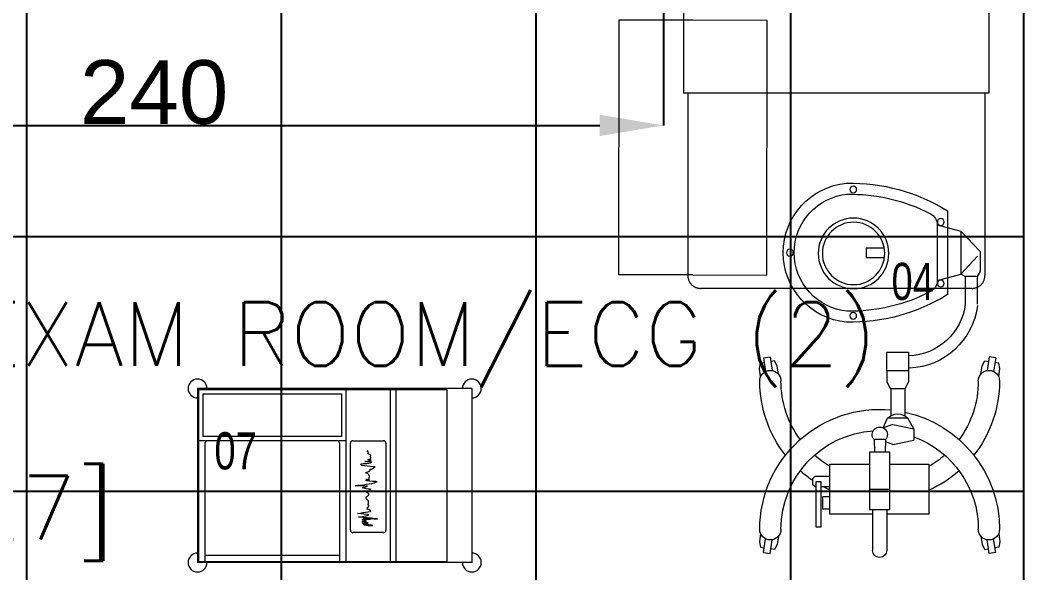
# Model space of a CAD drawing. Header units: inches. Extents: x -12418 to 57169, y -29325 to 19878.
# Drawn here: x 33584 to 35950, y -5593 to -4290 of the extents above; entities that cross this region are included whole.
import ezdxf

# ---------------------------------------------------------------- set-up
doc = ezdxf.new("R2010")
doc.units = ezdxf.units.IN
doc.header["$LTSCALE"] = 25
doc.header["$MEASUREMENT"] = 0
doc.header["$PDMODE"] = 3
doc.linetypes.add('00-Ground Floor$0$HIDDEN', pattern=[9.525, 6.35, -3.175])
doc.layers.get('0').update_dxf_attribs({"color": 8})
doc.layers.get('Defpoints').update_dxf_attribs({"color": 8})
for name, color, linetype, lineweight in [('00-Ground Floor$0$72_EGR_BASE_TEXT', 252, 'Continuous', 5), ('00-Ground Floor$0$72_EGR_EQP_TAG', 142, 'Continuous', 5), ('00-Ground Floor$0$LOADING', 253, 'Continuous', 5), ('00-Ground Floor$0$Walls', 251, 'Continuous', 5), ('E-DIM', 6, 'Continuous', 18)]:
    doc.layers.add(name, color=color, linetype=linetype, lineweight=lineweight)
doc.layers.add('00-Ground Floor$0$False Ceiling', color=251, linetype='Continuous')
doc.styles.add('00-Ground Floor$0$SIMPLEX', font='SIMPLEX.shx', dxfattribs={"height": 150})
doc.styles.add('00-Ground Floor$0$X3G_ENTITY_257CFD', font='swisscl.ttf', dxfattribs={"height": 200})
doc.styles.get("Standard").update_dxf_attribs({"font": 'arial.ttf'})
doc.dimstyles.get("Standard").update_dxf_attribs({"dimtxt": 150, "dimasz": 150, "dimexe": 0.18, "dimexo": 0.0625, "dimgap": 1, "dimtad": 1, "dimdec": 0, "dimlfac": 0.1, "dimzin": 0, "dimdsep": 46, "dimtxsty": 'Standard', "dimcen": 0.09, "dimclrd": 256, "dimclrt": 7, "dimadec": 0, "dimazin": 0, "dimtfac": 1, "dimtdec": 0, "dimtofl": 0, "dimtmove": 0, "dimatfit": 3, "dimfxl": 1, "dimtolj": 1, "dimtzin": 0, "dimarcsym": 0})

# ---------------------------------------------------------------- blocks, each defined once
blk = doc.blocks.new('00-Ground Floor$0$HF13902-P')
at = {"color": 8, "linetype": '00-Ground Floor$0$HIDDEN'}
for p, q in [((-0.35, -0.6824), (-0.35, -1.1124)), ((0.35, -0.6824), (0.35, -1.1124)), ((0.32, -1.1424), (-0.32, -1.1424))]:
    blk.add_line(p, q, dxfattribs=at)
at = {"linetype": 'Continuous'}
for points in [[(0.36, -0.5224), (0.36, -0.5224), (0.36, -0.5224), (0.36, -0.5224), (0.36, -0.5224), (0.36, -0.5224), (0.36, -0.5224), (0.36, -0.5224), (0.36, -0.5224), (0.36, -0.5224), (0.36, -0.5224), (0.36, -0.5224), (0.36, -0.5224), (0.36, -0.5224), (0.36, -0.5224), (0.36, -0.5224), (0.36, -0.5224), (0.36, -0.5224), (0.36, -0.5224), (0.36, -0.5224), (0.36, -0.5224), (0.36, -0.5224), (0.36, -0.5224), (0.36, -0.5224), (0.36, -0.5224), (0.36, -0.5224), (0.36, -0.5224), (0.36, -0.5224), (0.36, -0.5224), (0.36, -0.5224), (0.36, -0.5224), (0.36, -0.5224), (0.36, -0.5224), (0.36, -0.5224), (0.36, -0.5224), (0.36, -0.5224), (0.36, -0.5224), (0.36, -0.5224), (0.36, -0.5224), (0.36, -0.5224), (0.36, -0.5224), (0.36, -0.5224), (0.36, -0.5224), (0.36, -0.5224), (0.36, -0.5224), (0.36, -0.5224), (0.36, -0.5224), (0.36, -0.5224), (0.36, -0.5224), (0.36, -0.5224), (0.36, -0.5224), (0.36, -0.5224), (0.36, -0.5224), (0.36, -0.5224), (0.36, -0.5224), (0.36, -0.5224), (0.36, -0.5224), (0.36, -0.5224), (0.36, -0.5224), (0.36, -0.5224), (0.36, -0.5224), (0.36, -0.5224), (0.36, -0.5224), (0.36, -0.5224), (0.36, -0.5224), (0.36, -0.5224), (0.36, -0.5224), (0.36, -0.5224), (0.36, -0.5224), (0.36, -0.5224), (0.36, -0.5224), (0.36, -0.5224), (0.36, -0.5224), (0.36, -0.5224), (0.36, -0.5224), (0.36, -0.5224), (0.36, -0.5224), (0.36, -0.5224), (0.36, -0.5224), (0.36, -0.5224), (0.36, -0.5224), (0.36, -0.5224), (0.36, -0.5224), (0.36, -0.5224), (0.36, -0.5224), (0.36, -0.5224), (0.36, -0.5224), (0.36, -0.5224), (0.36, -0.5224), (0.36, -0.5224), (0.36, -0.5224), (0.36, -0.5224), (0.36, -0.5224), (0.36, -0.5224), (0.36, -0.5224), (0.36, -0.5224), (0.36, -0.5224), (0.36, -0.5224), (0.36, -0.5224), (0.36, -0.5224), (0.36, -0.5224), (0.36, -0.5224), (0.36, -0.5224), (0.36, -0.5224), (0.36, -0.5224), (0.36, -0.5224), (0.36, -0.5224), (0.36, -0.5224), (0.36, -0.5224), (0.36, -0.5224), (0.36, -0.5224), (0.36, -0.5224), (0.36, -0.5224), (0.36, -0.5224), (0.36, -0.5224), (0.36, -0.5224), (0.36, -0.5224), (0.36, -0.5224), (0.36, -0.5224), (0.36, -0.5224), (0.36, -0.5224), (0.36, -0.5224), (0.36, -0.5224), (0.36, -0.5224), (0.36, -0.5224), (0.36, -0.5224), (0.36, -0.5224), (0.36, -0.5224), (0.36, -0.5224), (0.36, -0.5224), (0.36, -0.5224), (0.36, -0.5224), (0.36, -0.5224), (0.36, -0.5224), (0.36, -0.5224), (0.36, -0.5224), (0.36, -0.5224), (0.36, -0.5224), (0.36, -0.5224), (0.36, -0.5224), (0.36, -0.5224), (0.36, -0.5224), (0.36, -0.5224), (0.36, -0.5224), (0.36, -0.5224), (0.36, -0.5224), (0.36, -0.5224), (0.36, -0.5224), (0.36, -0.5224), (0.36, -0.5224), (0.36, -0.5224), (0.36, -0.5224), (0.36, -0.5224), (0.36, -0.5224), (0.36, -0.5224), (0.36, -0.5224), (0.36, -0.5224), (0.36, -0.5224), (0.36, -0.5224), (0.36, -0.5224), (0.36, -0.5224), (0.36, -0.5224), (0.36, -0.5224), (0.36, -0.5224), (0.36, -0.5224), (0.36, -0.5224), (0.36, -0.5224), (0.36, -0.5224), (0.36, -0.5224), (0.36, -0.5224), (0.36, -0.5224), (0.36, -0.5224), (0.36, -0.5224), (0.36, -0.5224), (0.36, -0.5224), (0.36, -0.5224), (0.36, -0.5224), (0.36, -0.5224), (0.36, -0.5224), (0.36, -0.5224), (0.36, -0.5224), (0.36, -0.5224), (0.36, -0.5224), (0.36, -0.5224), (0.36, -0.5224), (0.36, -0.5224), (0.36, -0.5224), (0.36, -0.5224), (0.36, -0.5224), (0.36, -0.5224), (0.36, -0.5224), (0.36, -0.5224), (0.36, -0.5224), (0.36, -0.5224), (0.36, -0.5224), (0.36, -0.5224), (0.36, -0.5224), (0.36, -0.5224), (0.36, -0.5224), (0.36, -0.5224), (0.36, -0.5224), (0.36, -0.5224), (0.36, -0.5224), (0.36, -0.5224), (0.36, -0.5224), (0.36, -0.5224), (0.36, -0.5224), (0.36, -0.5224), (0.36, -0.5224), (0.36, -0.5224), (0.36, -0.5224), (0.36, -0.5224), (0.36, -0.5224), (0.36, -0.5224), (0.36, -0.5224), (0.36, -0.5224), (0.36, -0.5224), (0.36, -0.5224), (0.36, -0.5224)], [(0.36, -0.5224), (0.36, -0.5224), (0.36, -0.5224), (0.36, -0.5224), (0.36, -0.5224), (0.36, -0.5224), (0.36, -0.5224), (0.36, -0.5224), (0.36, -0.5224), (0.36, -0.5224), (0.36, -0.5224), (0.36, -0.5224), (0.36, -0.5224), (0.36, -0.5224), (0.36, -0.5224), (0.36, -0.5224), (0.36, -0.5224), (0.36, -0.5224), (0.36, -0.5224), (0.36, -0.5224), (0.36, -0.5224), (0.36, -0.5224), (0.36, -0.5224), (0.36, -0.5224), (0.36, -0.5224), (0.36, -0.5224), (0.36, -0.5224), (0.36, -0.5224), (0.36, -0.5224), (0.36, -0.5224), (0.36, -0.5224), (0.36, -0.5224), (0.36, -0.5224), (0.36, -0.5224), (0.36, -0.5224), (0.36, -0.5224), (0.36, -0.5224), (0.36, -0.5224), (0.36, -0.5224), (0.36, -0.5224), (0.36, -0.5224), (0.36, -0.5224), (0.36, -0.5224), (0.36, -0.5224), (0.36, -0.5224), (0.36, -0.5224), (0.36, -0.5224), (0.36, -0.5224), (0.36, -0.5224), (0.36, -0.5224), (0.36, -0.5224), (0.36, -0.5224), (0.36, -0.5224), (0.36, -0.5224), (0.36, -0.5224), (0.36, -0.5224), (0.36, -0.5224), (0.36, -0.5224), (0.36, -0.5224), (0.36, -0.5224), (0.36, -0.5224), (0.36, -0.5224), (0.36, -0.5224), (0.36, -0.5224), (0.36, -0.5224), (0.36, -0.5224), (0.36, -0.5224), (0.36, -0.5224), (0.36, -0.5224), (0.36, -0.5224), (0.36, -0.5224), (0.36, -0.5224), (0.36, -0.5224), (0.36, -0.5224), (0.36, -0.5224), (0.36, -0.5224), (0.36, -0.5224), (0.36, -0.5224), (0.36, -0.5224), (0.36, -0.5224), (0.36, -0.5224), (0.36, -0.5224), (0.36, -0.5224), (0.36, -0.5224), (0.36, -0.5224), (0.36, -0.5224), (0.36, -0.5224), (0.36, -0.5224), (0.36, -0.5224), (0.36, -0.5224), (0.36, -0.5224), (0.36, -0.5224), (0.36, -0.5224), (0.36, -0.5224), (0.36, -0.5224), (0.36, -0.5224), (0.36, -0.5224), (0.36, -0.5224), (0.36, -0.5224), (0.36, -0.5224), (0.36, -0.5224), (0.36, -0.5224), (0.36, -0.5224), (0.36, -0.5224), (0.36, -0.5224), (0.36, -0.5224), (0.36, -0.5224), (0.36, -0.5224), (0.36, -0.5224), (0.36, -0.5224), (0.36, -0.5224), (0.36, -0.5224), (0.36, -0.5224), (0.36, -0.5224), (0.36, -0.5224), (0.36, -0.5224), (0.36, -0.5224), (0.36, -0.5224), (0.36, -0.5224), (0.36, -0.5224), (0.36, -0.5224), (0.36, -0.5224), (0.36, -0.5224), (0.36, -0.5224), (0.36, -0.5224), (0.36, -0.5224), (0.36, -0.5224), (0.36, -0.5224), (0.36, -0.5224), (0.36, -0.5224), (0.36, -0.5224), (0.36, -0.5224), (0.36, -0.5224), (0.36, -0.5224), (0.36, -0.5224), (0.36, -0.5224), (0.36, -0.5224), (0.36, -0.5224), (0.36, -0.5224), (0.36, -0.5224), (0.36, -0.5224), (0.36, -0.5224), (0.36, -0.5224), (0.36, -0.5224), (0.36, -0.5224), (0.36, -0.5224), (0.36, -0.5224), (0.36, -0.5224), (0.36, -0.5224), (0.36, -0.5224), (0.36, -0.5224), (0.36, -0.5224), (0.36, -0.5224), (0.36, -0.5224), (0.36, -0.5224), (0.36, -0.5224), (0.36, -0.5224), (0.36, -0.5224), (0.36, -0.5224), (0.36, -0.5224), (0.36, -0.5224), (0.36, -0.5224), (0.36, -0.5224), (0.36, -0.5224), (0.36, -0.5224), (0.36, -0.5224), (0.36, -0.5224), (0.36, -0.5224), (0.36, -0.5224), (0.36, -0.5224), (0.36, -0.5224), (0.36, -0.5224), (0.36, -0.5224), (0.36, -0.5224), (0.36, -0.5224), (0.36, -0.5224), (0.36, -0.5224), (0.36, -0.5224), (0.36, -0.5224), (0.36, -0.5224), (0.36, -0.5224), (0.36, -0.5224), (0.36, -0.5224), (0.36, -0.5224), (0.36, -0.5224), (0.36, -0.5224), (0.36, -0.5224), (0.36, -0.5224), (0.36, -0.5224), (0.36, -0.5224), (0.36, -0.5224), (0.36, -0.5224), (0.36, -0.5224), (0.36, -0.5224), (0.36, -0.5224), (0.36, -0.5224), (0.36, -0.5224), (0.36, -0.5224), (0.36, -0.5224), (0.36, -0.5224), (0.36, -0.5224), (0.36, -0.5224), (0.36, -0.5224), (0.36, -0.5224), (0.36, -0.5224), (0.36, -0.5224), (0.36, -0.5224), (0.36, -0.5224), (0.36, -0.5224), (0.36, -0.5224), (0.36, -0.5224), (0.36, -0.5224), (0.36, -0.5224), (0.36, -0.5224)], [(0.36, -0.5224), (0.36, -0.5224), (0.36, -0.5224), (0.36, -0.5224), (0.36, -0.5224), (0.36, -0.5224), (0.36, -0.5224), (0.36, -0.5224), (0.36, -0.5224), (0.36, -0.5224), (0.36, -0.5224), (0.36, -0.5224), (0.36, -0.5224), (0.36, -0.5224), (0.36, -0.5224), (0.36, -0.5224), (0.36, -0.5224), (0.36, -0.5224), (0.36, -0.5224), (0.36, -0.5224), (0.36, -0.5224), (0.36, -0.5224), (0.36, -0.5224), (0.36, -0.5224), (0.36, -0.5224), (0.36, -0.5224), (0.36, -0.5224), (0.36, -0.5224), (0.36, -0.5224), (0.36, -0.5224), (0.36, -0.5224), (0.36, -0.5224), (0.36, -0.5224), (0.36, -0.5224), (0.36, -0.5224), (0.36, -0.5224), (0.36, -0.5224), (0.36, -0.5224), (0.36, -0.5224), (0.36, -0.5224), (0.36, -0.5224), (0.36, -0.5224), (0.36, -0.5224), (0.36, -0.5224), (0.36, -0.5224), (0.36, -0.5224), (0.36, -0.5224), (0.36, -0.5224), (0.36, -0.5224), (0.36, -0.5224), (0.36, -0.5224), (0.36, -0.5224), (0.36, -0.5224), (0.36, -0.5224), (0.36, -0.5224), (0.36, -0.5224), (0.36, -0.5224), (0.36, -0.5224), (0.36, -0.5224), (0.36, -0.5224), (0.36, -0.5224), (0.36, -0.5224), (0.36, -0.5224), (0.36, -0.5224), (0.36, -0.5224), (0.36, -0.5224), (0.36, -0.5224), (0.36, -0.5224), (0.36, -0.5224), (0.36, -0.5224), (0.36, -0.5224), (0.36, -0.5224), (0.36, -0.5224), (0.36, -0.5224), (0.36, -0.5224), (0.36, -0.5224), (0.36, -0.5224), (0.36, -0.5224), (0.36, -0.5224), (0.36, -0.5224), (0.36, -0.5224), (0.36, -0.5224), (0.36, -0.5224), (0.36, -0.5224), (0.36, -0.5224), (0.36, -0.5224), (0.36, -0.5224), (0.36, -0.5224), (0.36, -0.5224), (0.36, -0.5224), (0.36, -0.5224), (0.36, -0.5224), (0.36, -0.5224), (0.36, -0.5224), (0.36, -0.5224), (0.36, -0.5224), (0.36, -0.5224), (0.36, -0.5224), (0.36, -0.5224), (0.36, -0.5224), (0.36, -0.5224), (0.36, -0.5224), (0.36, -0.5224), (0.36, -0.5224), (0.36, -0.5224), (0.36, -0.5224), (0.36, -0.5224), (0.36, -0.5224), (0.36, -0.5224), (0.36, -0.5224), (0.36, -0.5224), (0.36, -0.5224), (0.36, -0.5224), (0.36, -0.5224), (0.36, -0.5224), (0.36, -0.5224), (0.36, -0.5224), (0.36, -0.5224), (0.36, -0.5224), (0.36, -0.5224), (0.36, -0.5224), (0.36, -0.5224), (0.36, -0.5224), (0.36, -0.5224), (0.36, -0.5224), (0.36, -0.5224), (0.36, -0.5224), (0.36, -0.5224), (0.36, -0.5224), (0.36, -0.5224), (0.36, -0.5224), (0.36, -0.5224), (0.36, -0.5224), (0.36, -0.5224), (0.36, -0.5224), (0.36, -0.5224), (0.36, -0.5224), (0.36, -0.5224), (0.36, -0.5224), (0.36, -0.5224), (0.36, -0.5224), (0.36, -0.5224), (0.36, -0.5224), (0.36, -0.5224), (0.36, -0.5224), (0.36, -0.5224), (0.36, -0.5224), (0.36, -0.5224), (0.36, -0.5224), (0.36, -0.5224), (0.36, -0.5224), (0.36, -0.5224), (0.36, -0.5224), (0.36, -0.5224), (0.36, -0.5224), (0.36, -0.5224), (0.36, -0.5224), (0.36, -0.5224), (0.36, -0.5224), (0.36, -0.5224), (0.36, -0.5224), (0.36, -0.5224), (0.36, -0.5224), (0.36, -0.5224), (0.36, -0.5224), (0.36, -0.5224), (0.36, -0.5224), (0.36, -0.5224), (0.36, -0.5224), (0.36, -0.5224), (0.36, -0.5224), (0.36, -0.5224), (0.36, -0.5224), (0.36, -0.5224), (0.36, -0.5224), (0.36, -0.5224), (0.36, -0.5224), (0.36, -0.5224), (0.36, -0.5224), (0.36, -0.5224), (0.36, -0.5224), (0.36, -0.5224), (0.36, -0.5224), (0.36, -0.5224), (0.36, -0.5224), (0.36, -0.5224), (0.36, -0.5224), (0.36, -0.5224), (0.36, -0.5224), (0.36, -0.5224), (0.36, -0.5224), (0.36, -0.5224), (0.36, -0.5224), (0.36, -0.5224), (0.36, -0.5224), (0.36, -0.5224), (0.36, -0.5224), (0.36, -0.5224), (0.36, -0.5224), (0.36, -0.5224), (0.36, -0.5224), (0.36, -0.5224), (0.36, -0.5224), (0.36, -0.5224), (0.36, -0.5224), (0.36, -0.5224), (0.36, -0.5224), (0.36, -0.5224), (0.36, -0.5224), (0.36, -0.5224), (0.36, -0.5224), (0.36, -0.5224), (0.36, -0.5224), (0.36, -0.5224), (0.36, -0.5224), (0.36, -0.5224), (0.36, -0.5224), (0.36, -0.5224), (0.36, -0.5224), (0.36, -0.5224), (0.36, -0.5224), (0.36, -0.5224), (0.36, -0.5224), (0.36, -0.5224), (0.36, -0.5224), (0.36, -0.5224), (0.36, -0.5224), (0.36, -0.5224), (0.36, -0.5224), (0.36, -0.5224), (0.36, -0.5224), (0.36, -0.5224), (0.36, -0.5224), (0.36, -0.5224), (0.36, -0.5224), (0.36, -0.5224), (0.36, -0.5224), (0.36, -0.5224), (0.36, -0.5224), (0.36, -0.5224), (0.36, -0.5224), (0.36, -0.5224), (0.36, -0.5224), (0.36, -0.5224), (0.36, -0.5224), (0.36, -0.5224), (0.36, -0.5224), (0.36, -0.5224), (0.36, -0.5224), (0.36, -0.5224), (0.36, -0.5224), (0.36, -0.5224), (0.36, -0.5224), (0.36, -0.5224), (0.36, -0.5224), (0.36, -0.5224), (0.36, -0.5224), (0.36, -0.5224), (0.36, -0.5224), (0.36, -0.5224), (0.36, -0.5224), (0.36, -0.5224), (0.36, -0.5224), (0.36, -0.5224), (0.36, -0.5224), (0.36, -0.5224), (0.36, -0.5224), (0.36, -0.5224), (0.36, -0.5224), (0.36, -0.5224), (0.36, -0.5224), (0.36, -0.5224), (0.36, -0.5224), (0.36, -0.5224), (0.36, -0.5224), (0.36, -0.5224), (0.36, -0.5224)]]:
    blk.add_lwpolyline(points, close=True, dxfattribs=at)
for points in [[(0.36, -0.5224), (0.36, -0.5224), (0.36, -0.5224), (0.36, -0.5224), (0.36, -0.5224), (0.36, -0.5224), (0.36, -0.5224), (0.36, -0.5224)], [(0.36, -0.5224), (0.36, -0.5224), (0.36, -0.5224), (0.36, -0.5224), (0.36, -0.5224), (0.36, -0.5224), (0.36, -0.5224), (0.36, -0.5224), (0.36, -0.5224), (0.36, -0.5224), (0.36, -0.5224), (0.36, -0.5224), (0.36, -0.5224), (0.36, -0.5224), (0.36, -0.5224), (0.36, -0.5224), (0.36, -0.5224), (0.36, -0.5224), (0.36, -0.5224), (0.36, -0.5224), (0.36, -0.5224), (0.36, -0.5224), (0.36, -0.5224), (0.36, -0.5224), (0.36, -0.5224), (0.36, -0.5224), (0.36, -0.5224), (0.36, -0.5224), (0.36, -0.5224), (0.36, -0.5224), (0.36, -0.5224), (0.36, -0.5224), (0.36, -0.5224), (0.36, -0.5224), (0.36, -0.5224), (0.36, -0.5224), (0.36, -0.5224), (0.36, -0.5224), (0.36, -0.5224), (0.36, -0.5224), (0.36, -0.5224), (0.36, -0.5224), (0.36, -0.5224), (0.36, -0.5224), (0.36, -0.5224), (0.36, -0.5224), (0.36, -0.5224), (0.36, -0.5224), (0.36, -0.5224), (0.36, -0.5224), (0.36, -0.5224), (0.36, -0.5224), (0.36, -0.5224), (0.36, -0.5224), (0.36, -0.5224), (0.36, -0.5224), (0.36, -0.5224), (0.36, -0.5224), (0.36, -0.5224), (0.36, -0.5224), (0.36, -0.5224), (0.36, -0.5224), (0.36, -0.5224), (0.36, -0.5224), (0.36, -0.5224), (0.36, -0.5224), (0.36, -0.5224), (0.36, -0.5224), (0.36, -0.5224), (0.36, -0.5224), (0.36, -0.5224), (0.36, -0.5224), (0.36, -0.5224), (0.36, -0.5224), (0.36, -0.5224), (0.36, -0.5224), (0.36, -0.5224), (0.36, -0.5224), (0.36, -0.5224), (0.36, -0.5224), (0.36, -0.5224), (0.36, -0.5224), (0.36, -0.5224), (0.36, -0.5224), (0.36, -0.5224), (0.36, -0.5224), (0.36, -0.5224), (0.36, -0.5224), (0.36, -0.5224), (0.36, -0.5224), (0.36, -0.5224), (0.36, -0.5224), (0.36, -0.5224), (0.36, -0.5224), (0.36, -0.5224), (0.36, -0.5224), (0.36, -0.5224), (0.36, -0.5224), (0.36, -0.5224), (0.36, -0.5224), (0.36, -0.5224), (0.36, -0.5224), (0.36, -0.5224), (0.36, -0.5224), (0.36, -0.5224), (0.36, -0.5224), (0.36, -0.5224), (0.36, -0.5224), (0.36, -0.5224), (0.36, -0.5224), (0.36, -0.5224)], [(0.36, -0.5224), (0.36, -0.5224), (0.36, -0.5224), (0.36, -0.5224), (0.36, -0.5224), (0.36, -0.5224), (0.36, -0.5224), (0.36, -0.5224), (0.36, -0.5224), (0.36, -0.5224), (0.36, -0.5224), (0.36, -0.5224), (0.36, -0.5224), (0.36, -0.5224), (0.36, -0.5224), (0.36, -0.5224), (0.36, -0.5224)], [(0.36, -0.5224), (0.36, -0.5224), (0.36, -0.5224), (0.36, -0.5224), (0.36, -0.5224), (0.36, -0.5224), (0.36, -0.5224)], [(0.36, -0.5224), (0.36, -0.5224), (0.36, -0.5224), (0.36, -0.5224), (0.36, -0.5224), (0.36, -0.5224), (0.36, -0.5224), (0.36, -0.5224), (0.36, -0.5224), (0.36, -0.5224), (0.36, -0.5224), (0.36, -0.5224)], [(0.36, -0.5224), (0.36, -0.5224), (0.36, -0.5224), (0.36, -0.5224), (0.36, -0.5224), (0.36, -0.5224), (0.36, -0.5224), (0.36, -0.5224), (0.36, -0.5224), (0.36, -0.5224), (0.36, -0.5224), (0.36, -0.5224), (0.36, -0.5224), (0.36, -0.5224), (0.36, -0.5224), (0.36, -0.5224), (0.36, -0.5224), (0.36, -0.5224), (0.36, -0.5224), (0.36, -0.5224), (0.36, -0.5224), (0.36, -0.5224), (0.36, -0.5224), (0.36, -0.5224), (0.36, -0.5224), (0.36, -0.5224), (0.36, -0.5224), (0.36, -0.5224), (0.36, -0.5224), (0.36, -0.5224), (0.36, -0.5224), (0.36, -0.5224), (0.36, -0.5224), (0.36, -0.5224), (0.36, -0.5224), (0.36, -0.5224), (0.36, -0.5224), (0.36, -0.5224), (0.36, -0.5224), (0.36, -0.5224), (0.36, -0.5224), (0.36, -0.5224), (0.36, -0.5224), (0.36, -0.5224), (0.36, -0.5224), (0.36, -0.5224), (0.36, -0.5224), (0.36, -0.5224), (0.36, -0.5224), (0.36, -0.5224), (0.36, -0.5224), (0.36, -0.5224), (0.36, -0.5224), (0.36, -0.5224), (0.36, -0.5224), (0.36, -0.5224), (0.36, -0.5224), (0.36, -0.5224), (0.36, -0.5224), (0.36, -0.5224), (0.36, -0.5224), (0.36, -0.5224), (0.36, -0.5224), (0.36, -0.5224), (0.36, -0.5224), (0.36, -0.5224), (0.36, -0.5224), (0.36, -0.5224), (0.36, -0.5224), (0.36, -0.5224), (0.36, -0.5224), (0.36, -0.5224), (0.36, -0.5224), (0.36, -0.5224), (0.36, -0.5224), (0.36, -0.5224), (0.36, -0.5224), (0.36, -0.5224), (0.36, -0.5224), (0.36, -0.5224), (0.36, -0.5224), (0.36, -0.5224), (0.36, -0.5224), (0.36, -0.5224), (0.36, -0.5224), (0.36, -0.5224), (0.36, -0.5224), (0.36, -0.5224), (0.36, -0.5224)], [(0.36, -0.5224), (0.36, -0.5224), (0.36, -0.5224), (0.36, -0.5224), (0.36, -0.5224), (0.36, -0.5224), (0.36, -0.5224), (0.36, -0.5224), (0.36, -0.5224), (0.36, -0.5224)], [(0.36, -0.5224), (0.36, -0.5224), (0.36, -0.5224), (0.36, -0.5224), (0.36, -0.5224), (0.36, -0.5224), (0.36, -0.5224), (0.36, -0.5224), (0.36, -0.5224), (0.36, -0.5224)], [(0.36, -0.5224), (0.36, -0.5224), (0.36, -0.5224), (0.36, -0.5224), (0.36, -0.5224), (0.36, -0.5224), (0.36, -0.5224), (0.36, -0.5224), (0.36, -0.5224), (0.36, -0.5224), (0.36, -0.5224), (0.36, -0.5224), (0.36, -0.5224), (0.36, -0.5224), (0.36, -0.5224)], [(0.36, -0.5224), (0.36, -0.5224), (0.36, -0.5224), (0.36, -0.5224), (0.36, -0.5224), (0.36, -0.5224), (0.36, -0.5224), (0.36, -0.5224), (0.36, -0.5224), (0.36, -0.5224)], [(0.36, -0.5224), (0.36, -0.5224), (0.36, -0.5224), (0.36, -0.5224), (0.36, -0.5224), (0.36, -0.5224), (0.36, -0.5224)], [(0.36, -0.5224), (0.36, -0.5224), (0.36, -0.5224), (0.36, -0.5224), (0.36, -0.5224), (0.36, -0.5224), (0.36, -0.5224), (0.36, -0.5224), (0.36, -0.5224), (0.36, -0.5224)], [(0.36, -0.5224), (0.36, -0.5224), (0.36, -0.5224), (0.36, -0.5224), (0.36, -0.5224), (0.36, -0.5224), (0.36, -0.5224), (0.36, -0.5224), (0.36, -0.5224), (0.36, -0.5224), (0.36, -0.5224), (0.36, -0.5224), (0.36, -0.5224), (0.36, -0.5224), (0.36, -0.5224), (0.36, -0.5224), (0.36, -0.5224), (0.36, -0.5224)], [(0.36, -0.5224), (0.36, -0.5224), (0.36, -0.5224), (0.36, -0.5224), (0.36, -0.5224), (0.36, -0.5224), (0.36, -0.5224), (0.36, -0.5224), (0.36, -0.5224)]]:
    blk.add_lwpolyline(points, dxfattribs=at)
blk.add_circle((0.36, -0.5224), 0.000000101)
at = {"color": 8}
for centre, radius, start, end in [((0, 1.0679), 0.5515, 234.1788, 305.8212), ((-0.9704, 0.0819), 0.7679, 353.3222, 34.2669), ((0.9704, 0.0819), 0.7679, 145.7331, 186.6778), ((0, -2.9071), 2.9071, 82.8865, 97.1135)]:
    blk.add_arc(centre, radius, start, end, dxfattribs=at)
at = {"color": 8, "linetype": '00-Ground Floor$0$HIDDEN'}
for centre, start, end in [((-0.32, -1.1124), 180, 270), ((0.32, -1.1124), 270, 0)]:
    blk.add_arc(centre, 0.03, start, end, dxfattribs=at)
at = {"layer": '00-Ground Floor$0$LOADING'}
for p, q in [((-0.36, 0.3161), (-0.2975, 0.8276)), ((0.2975, 0.8276), (-0.2975, 0.8276)), ((0.36, 0.3161), (0.2975, 0.8276)), ((-0.36, 0.3161), (-0.36, -0.6824)), ((0.36, -0.6824), (0.36, 0.3161)), ((0.36, -0.6824), (-0.36, -0.6824))]:
    blk.add_line(p, q, dxfattribs=at)
blk = doc.blocks.new('00-Ground Floor$0$HF11772-P')
at = {"layer": '00-Ground Floor$0$LOADING'}
for p, q in [((0.6, 0.35), (0, 0.35)), ((0, 0.175), (0, 0.35)), ((0.6, 0.175), (0.6, 0.35)), ((0, 0.175), (0, 0)), ((0.6, 0), (0.6, 0.175)), ((0, 0), (0.6, 0))]:
    blk.add_line(p, q, dxfattribs=at)
blk = doc.blocks.new('00-Ground Floor$0$mobile light')
at = {"layer": '00-Ground Floor$0$LOADING'}
for p, q in [((1882.58, -498.29), (1882.35, -499.8)), ((1882.58, -498.29), (1885.78, -498.78)), ((1883.78, -497.56), (1883.65, -498.45)), ((1885.1, -497.29), (1883.78, -497.56)), ((1887.04, -497.59), (1885.1, -497.29)), ((1923.94, -497.59), (1925.88, -497.29)), ((1928.41, -498.29), (1925.2, -498.78)), ((1925.88, -497.29), (1927.2, -497.56)), ((1927.2, -497.56), (1927.33, -498.45)), ((1928.41, -498.29), (1928.63, -499.8)), ((1882.35, -499.8), (1885.55, -500.28)), ((1883.28, -500.85), (1883.42, -499.96)), ((1884.47, -501.5), (1883.28, -500.85)), ((1928.63, -499.8), (1925.43, -500.28)), ((1926.52, -501.5), (1927.7, -500.85)), ((1927.7, -500.85), (1927.56, -499.96)), ((1886.4, -501.79), (1884.47, -501.5)), ((1924.58, -501.79), (1926.52, -501.5)), ((1947.59, -502.62), (1941.09, -502.62)), ((1948.76, -501.94), (1947.59, -502.62)), ((1947.59, -502.62), (1947.59, -505.45)), ((1948.15, -506.5), (1952.41, -502.55)), ((1953.47, -501.94), (1948.76, -501.94)), ((1958.23, -506.5), (1953.47, -501.94)), ((1947.59, -505.45), (1941.09, -505.45)), ((1947.59, -505.45), (1948.15, -506.5)), ((1946.6, -512.08), (1948.15, -506.5)), ((1958.23, -506.5), (1948.15, -506.5)), ((1959.78, -512.08), (1958.23, -506.5)), ((1963.08, -509.67), (1943.3, -509.67)), ((1959.78, -512.08), (1946.6, -512.08)), ((1908.01, -522.53), (1909, -517.55)), ((1911.69, -517.55), (1909, -517.55)), ((1912.69, -522.53), (1911.69, -517.55)), ((1911.69, -517.55), (1914.17, -518.99)), ((1914.17, -518.99), (1914.17, -523.77)), ((1921.08, -519.69), (1914.74, -519.69)), ((1922.73, -518.8), (1921.08, -519.69)), ((1921.08, -519.69), (1921.08, -523.01)), ((1921.08, -519.69), (1921.08, -523.01)), ((1925.38, -518.8), (1922.73, -518.8)), ((1908.01, -522.53), (1908.62, -524.28)), ((1912.69, -522.53), (1911.9, -524.78)), ((1892.68, -523.97), (1883.05, -523.97)), ((1892.68, -528.06), (1892.68, -523.24)), ((1892.68, -523.24), (1906.16, -523.24)), ((1897.5, -528.06), (1897.5, -523.24)), ((1906.16, -523.24), (1906.16, -528.06)), ((1909.15, -524.25), (1906.16, -524.32)), ((1909.15, -524.25), (1909.15, -526.94)), ((1911.9, -524.78), (1914.17, -523.77)), ((1921.08, -523.01), (1914.77, -523.01)), ((1922.73, -523.93), (1921.08, -523.04)), ((1925.38, -523.93), (1922.73, -523.93)), ((1892.68, -527.34), (1883.05, -527.34)), ((1909.15, -526.94), (1906.16, -526.87)), ((1906.16, -528.06), (1892.68, -528.06)), ((1882.35, -551.47), (1885.55, -550.99)), ((1884.47, -549.77), (1883.28, -550.42)), ((1883.28, -550.42), (1883.42, -551.31)), ((1886.4, -549.48), (1884.47, -549.77)), ((1924.58, -549.48), (1926.52, -549.77)), ((1928.63, -551.47), (1925.43, -550.99)), ((1926.52, -549.77), (1927.7, -550.42)), ((1927.7, -550.42), (1927.56, -551.31)), ((1882.58, -552.98), (1882.35, -551.47)), ((1882.58, -552.98), (1885.78, -552.5)), ((1883.78, -553.71), (1883.65, -552.82)), ((1928.41, -552.98), (1925.2, -552.5)), ((1927.2, -553.71), (1927.33, -552.82)), ((1928.41, -552.98), (1928.63, -551.47)), ((1885.1, -553.98), (1883.78, -553.71)), ((1887.04, -553.69), (1885.1, -553.98)), ((1923.94, -553.69), (1925.88, -553.98)), ((1925.88, -553.98), (1927.2, -553.71))]:
    blk.add_line(p, q, dxfattribs=at)
for points in [[(1903.33, -523.24), (1903.33, -514.02), (1891.61, -514.02), (1891.61, -523.97)], [(1954.27, -524.55), (1954.27, -528.82), (1952.05, -528.82), (1952.05, -524.5)], [(1891.61, -527.34), (1891.61, -537.34), (1903.33, -537.34), (1903.33, -528.06)], [(1892.74, -537.34), (1892.74, -539.04), (1895.76, -539.04), (1895.76, -537.34)], [(1898.05, -537.34), (1898.05, -539.5)], [(1898.05, -540.63), (1898.05, -540.87), (1898.53, -541.35), (1900.02, -541.35), (1900.5, -540.87), (1900.5, -537.34)]]:
    blk.add_lwpolyline(points, dxfattribs=at)
for points in [[(1929.78, -518.8), (1925.38, -518.8), (1925.38, -523.93), (1929.78, -523.93)], [(1899.3, -539.5), (1888.5, -539.5), (1888.5, -540.63), (1899.3, -540.63)]]:
    blk.add_lwpolyline(points, close=True, dxfattribs=at)
for centre, radius in [((1945.96, -511.25), 0.793), ((1960.42, -511.25), 0.793), ((1953.01, -531.79), 8.32), ((1953.01, -531.79), 7.35), ((1938.31, -531.85), 0.793), ((1968.07, -531.85), 0.793), ((1953.19, -546.77), 0.793)]:
    blk.add_circle(centre, radius, dxfattribs=at)
for centre, radius, start, end in [((1888.02, -499.89), 2.5, 90, 270), ((1888.02, -525.64), 28.25, 12.1463, 90), ((1922.96, -525.64), 28.25, 90, 128.2073), ((1922.96, -499.89), 2.5, 270, 90), ((1888.02, -525.64), 23.25, 20.3387, 90), ((1922.96, -525.64), 23.25, 90, 126.3743), ((1942.82, -519.31), 16.86, 97.1293, 177.6115), ((1942.82, -519.31), 13.97, 97.1293, 177.6115), ((1922.96, -525.64), 28.25, 138.4974, 155.7305), ((1922.96, -525.64), 23.25, 138.7224, 150.0382), ((1980.13, -532.49), 43.32, 148.2167, 181.2501), ((1926.25, -532.49), 43.32, 358.7499, 31.7833), ((1946.6, -514.96), 2.89, 90, 152.4092), ((1959.78, -514.96), 2.89, 27.5908, 90), ((1980.13, -532.49), 40.72, 152.4092, 181.2501), ((1926.25, -532.49), 40.72, 358.7499, 27.5908), ((1911.94, -521.38), 3.27, 313.0112, 46.9888), ((1883.05, -525.65), 1.68, 90, 270), ((1888.02, -525.64), 28.25, 270, 5.3386), ((1910.32, -525.6), 1.78, 229.0673, 130.9327), ((1888.02, -525.64), 23.25, 270, 356.3184), ((1953.19, -531.93), 16.44, 185.2361, 354.7639), ((1953.19, -531.93), 13.84, 185.2361, 354.7639), ((1922.96, -525.64), 28.25, 204.483, 208.105), ((1922.96, -525.64), 23.25, 210.2349, 221.2776), ((1922.96, -525.64), 28.25, 213.7985, 221.5026), ((1922.96, -525.64), 23.25, 233.6257, 270), ((1922.96, -525.64), 28.25, 231.7927, 270), ((1888.02, -551.39), 2.5, 90, 270), ((1922.96, -551.39), 2.5, 270, 90)]:
    blk.add_arc(centre, radius, start, end, dxfattribs=at)
blk = doc.blocks.new('00-Ground Floor$0$e')
at = {"layer": '00-Ground Floor$0$LOADING'}
for p, q in [((-958747.5, -394300, 0), (-959393.9, -394300, 0)), ((-959393.9, -394300, 0), (-959393.9, -394710, 0)), ((-959391.4, -394302.5, 0), (-958806.4, -394302.5, 0)), ((-959391.4, -394302.5, 0), (-959391.4, -394707.5, 0)), ((-959381.4, -394312.5, 0), (-959054.5, -394312.5, 0)), ((-959381.4, -394312.5, 0), (-959381.4, -394413.1, 0)), ((-959054.5, -394312.5, 0), (-959054.5, -394413.1, 0)), ((-959044.5, -394302.5, 0), (-959044.5, -394707.5, 0)), ((-958939.6, -394302.5, 0), (-958939.6, -394707.5, 0)), ((-958926.4, -394302.5, 0), (-958926.4, -394707.5, 0)), ((-958806.4, -394302.5, 0), (-958806.4, -394707.5, 0)), ((-958747.5, -394300, 0), (-958747.5, -394710, 0)), ((-959054.5, -394413.1, 0), (-959381.4, -394413.1, 0)), ((-959044.5, -394423.1, 0), (-959391.4, -394423.1, 0)), ((-959376.4, -394429, 0), (-959376.4, -394707.5, 0)), ((-959059.5, -394429, 0), (-959059.5, -394707.5, 0)), ((-959033.5, -394633.8, 0), (-959033.5, -394429, 0)), ((-959027.7, -394423.1, 0), (-958955.8, -394423.1, 0)), ((-958950, -394429, 0), (-958950, -394633.8, 0)), ((-958994.2, -394448.1, 0), (-958993.5, -394446.7, 0)), ((-958992.8, -394448.8, 0), (-958994.2, -394448.1, 0)), ((-958993.5, -394446.7, 0), (-958992.2, -394446.1, 0)), ((-958990.8, -394450.1, 0), (-958992.8, -394448.8, 0)), ((-958992.2, -394452.1, 0), (-958990.8, -394450.1, 0)), ((-958991.5, -394454.1, 0), (-958992.2, -394452.1, 0)), ((-958989.5, -394455.5, 0), (-958991.5, -394454.1, 0)), ((-958986.8, -394456.1, 0), (-958989.5, -394455.5, 0)), ((-958985.4, -394456.8, 0), (-958986.8, -394456.1, 0)), ((-958986.8, -394460.2, 0), (-958985.4, -394458.8, 0)), ((-958986.1, -394461.5, 0), (-958986.8, -394460.2, 0)), ((-958986.8, -394465.6, 0), (-958985.4, -394464.2, 0)), ((-958985.4, -394462.9, 0), (-958986.1, -394461.5, 0)), ((-958985.4, -394458.8, 0), (-958985.4, -394456.8, 0)), ((-958985.4, -394464.2, 0), (-958985.4, -394462.9, 0)), ((-959009, -394478.3, 0), (-959007.6, -394477.7, 0)), ((-959008.3, -394479.7, 0), (-959009, -394478.3, 0)), ((-959007, -394481, 0), (-959008.3, -394479.7, 0)), ((-959007.6, -394477.7, 0), (-959003.6, -394477, 0)), ((-959004.9, -394481.7, 0), (-959007, -394481, 0)), ((-959000.2, -394482.4, 0), (-959004.9, -394481.7, 0)), ((-959003.6, -394477, 0), (-958999.6, -394477, 0)), ((-958993.5, -394483, 0), (-959000.2, -394482.4, 0)), ((-958999.6, -394472.3, 0), (-958998.2, -394471.6, 0)), ((-958998.2, -394472.3, 0), (-958999.6, -394472.3, 0)), ((-958999.6, -394477, 0), (-958994.8, -394476.3, 0)), ((-958998.2, -394471.6, 0), (-958994.8, -394470.9, 0)), ((-958994.8, -394473, 0), (-958998.2, -394472.3, 0)), ((-958994.8, -394470.9, 0), (-958990.8, -394470.3, 0)), ((-958990.8, -394473, 0), (-958994.8, -394473, 0)), ((-958994.8, -394476.3, 0), (-958990.1, -394475.6, 0)), ((-958986.8, -394483.7, 0), (-958993.5, -394483, 0)), ((-958992.2, -394466.9, 0), (-958989.5, -394466.2, 0)), ((-958992.2, -394468.3, 0), (-958992.2, -394466.9, 0)), ((-958990.1, -394468.3, 0), (-958992.2, -394468.3, 0)), ((-958990.8, -394470.3, 0), (-958986.8, -394469.6, 0)), ((-958986.1, -394473.6, 0), (-958990.8, -394473, 0)), ((-958986.1, -394468.9, 0), (-958990.1, -394468.3, 0)), ((-958990.1, -394475.6, 0), (-958986.8, -394475, 0)), ((-958989.5, -394466.2, 0), (-958986.8, -394465.6, 0)), ((-958986.8, -394469.6, 0), (-958984.8, -394468.9, 0)), ((-958986.8, -394475, 0), (-958984.8, -394474.3, 0)), ((-958980.7, -394484.4, 0), (-958986.8, -394483.7, 0)), ((-958984.8, -394468.9, 0), (-958986.1, -394468.9, 0)), ((-958983.4, -394473.6, 0), (-958986.1, -394473.6, 0)), ((-958984.8, -394474.3, 0), (-958983.4, -394473.6, 0)), ((-958982.7, -394489.1, 0), (-958981.4, -394488.4, 0)), ((-958981.4, -394488.4, 0), (-958979.4, -394487.1, 0)), ((-958975.3, -394484.4, 0), (-958980.7, -394484.4, 0)), ((-958979.4, -394487.1, 0), (-958978, -394486.4, 0)), ((-958978, -394486.4, 0), (-958976.7, -394485.1, 0)), ((-958976.7, -394485.1, 0), (-958975.3, -394484.4, 0)), ((-958997.5, -394497.8, 0), (-958995.5, -394497.2, 0)), ((-958996.9, -394499.2, 0), (-958997.5, -394497.8, 0)), ((-958994.2, -394499.9, 0), (-958996.9, -394499.2, 0)), ((-958995.5, -394497.2, 0), (-958992.8, -394496.5, 0)), ((-958991.5, -394501.9, 0), (-958994.2, -394499.9, 0)), ((-958992.8, -394496.5, 0), (-958990.1, -394495.1, 0)), ((-958990.1, -394503.2, 0), (-958991.5, -394501.9, 0)), ((-958990.8, -394513.3, 0), (-958989.5, -394512, 0)), ((-958990.1, -394495.1, 0), (-958988.1, -394493.8, 0)), ((-958988.8, -394505.9, 0), (-958990.1, -394503.2, 0)), ((-958989.5, -394509.9, 0), (-958988.8, -394507.9, 0)), ((-958989.5, -394512, 0), (-958989.5, -394509.9, 0)), ((-958988.8, -394507.9, 0), (-958988.8, -394505.9, 0)), ((-958988.1, -394493.8, 0), (-958987.4, -394492.5, 0)), ((-958987.4, -394489.8, 0), (-958984.1, -394489.8, 0)), ((-958987.4, -394492.5, 0), (-958987.4, -394489.8, 0)), ((-958984.1, -394489.8, 0), (-958982.7, -394489.1, 0)), ((-959022.4, -394529.4, 0), (-959020.4, -394528.8, 0)), ((-959006.3, -394529.4, 0), (-959022.4, -394529.4, 0)), ((-959020.4, -394528.8, 0), (-959016.4, -394528.1, 0)), ((-959016.4, -394528.1, 0), (-959011, -394527.4, 0)), ((-959011, -394527.4, 0), (-959002.9, -394526.7, 0)), ((-958998.9, -394530.1, 0), (-959006.3, -394529.4, 0)), ((-959006.3, -394534.1, 0), (-959003.6, -394532.8, 0)), ((-959002.9, -394534.8, 0), (-959006.3, -394534.1, 0)), ((-959003.6, -394532.8, 0), (-959000.2, -394532.1, 0)), ((-959002.9, -394526.7, 0), (-958996.2, -394525.4, 0)), ((-958996.9, -394536.2, 0), (-959002.9, -394534.8, 0)), ((-959000.2, -394532.1, 0), (-958997.5, -394531.5, 0)), ((-958993.5, -394530.1, 0), (-958998.9, -394530.1, 0)), ((-958997.5, -394514.6, 0), (-958995.5, -394514, 0)), ((-958994.2, -394514.6, 0), (-958997.5, -394514.6, 0)), ((-958997.5, -394516.7, 0), (-958996.2, -394516, 0)), ((-958994.8, -394517.3, 0), (-958997.5, -394516.7, 0)), ((-958997.5, -394531.5, 0), (-958994.8, -394530.8, 0)), ((-958996.2, -394516, 0), (-958992.8, -394516, 0)), ((-958996.2, -394525.4, 0), (-958989.5, -394524.7, 0)), ((-958995.5, -394514, 0), (-958992.8, -394514, 0)), ((-958988.8, -394518, 0), (-958994.8, -394517.3, 0)), ((-958994.8, -394530.8, 0), (-958993.5, -394530.1, 0)), ((-958990.1, -394515.3, 0), (-958994.2, -394514.6, 0)), ((-958992.8, -394514, 0), (-958990.8, -394513.3, 0)), ((-958992.8, -394516, 0), (-958990.1, -394515.3, 0)), ((-958988.8, -394515.3, 0), (-958990.1, -394515.3, 0)), ((-958990.1, -394515.3, 0), (-958988.8, -394515.3, 0)), ((-958989.5, -394524.7, 0), (-958983.4, -394523.4, 0)), ((-958981.4, -394518.7, 0), (-958988.8, -394518, 0)), ((-958983.4, -394523.4, 0), (-958978, -394522, 0)), ((-958974, -394519.3, 0), (-958981.4, -394518.7, 0)), ((-958978, -394522, 0), (-958974, -394520.7, 0)), ((-958970.6, -394520, 0), (-958974, -394519.3, 0)), ((-958974, -394520.7, 0), (-958970.6, -394520, 0)), ((-958991.5, -394536.8, 0), (-958996.9, -394536.2, 0)), ((-958996.9, -394557.7, 0), (-958996.2, -394555.7, 0)), ((-958996.9, -394559, 0), (-958996.9, -394557.7, 0)), ((-958995.5, -394560.4, 0), (-958996.9, -394559, 0)), ((-958996.2, -394555.7, 0), (-958994.8, -394554.3, 0)), ((-958994.8, -394554.3, 0), (-958993.5, -394553.6, 0)), ((-958994.2, -394544.2, 0), (-958993.5, -394542.9, 0)), ((-958994.2, -394545.6, 0), (-958994.2, -394544.2, 0)), ((-958992.8, -394546.2, 0), (-958994.2, -394545.6, 0)), ((-958993.5, -394542.9, 0), (-958990.8, -394541.5, 0)), ((-958993.5, -394553.6, 0), (-958992.2, -394552.3, 0)), ((-958991.5, -394546.9, 0), (-958992.8, -394546.2, 0)), ((-958992.2, -394552.3, 0), (-958990.8, -394550.9, 0)), ((-958987.4, -394537.5, 0), (-958991.5, -394536.8, 0)), ((-958990.1, -394548.3, 0), (-958991.5, -394546.9, 0)), ((-958990.8, -394541.5, 0), (-958988.1, -394540.2, 0)), ((-958990.8, -394550.9, 0), (-958990.1, -394549.6, 0)), ((-958990.1, -394549.6, 0), (-958990.1, -394548.3, 0)), ((-958988.1, -394540.2, 0), (-958986.8, -394538.8, 0)), ((-958986.1, -394537.5, 0), (-958987.4, -394537.5, 0)), ((-958986.8, -394538.8, 0), (-958986.1, -394537.5, 0)), ((-958994.2, -394561.7, 0), (-958995.5, -394560.4, 0)), ((-958994.8, -394583.2, 0), (-958993.5, -394581.9, 0)), ((-958994.2, -394584.6, 0), (-958994.8, -394583.2, 0)), ((-958992.2, -394563.7, 0), (-958994.2, -394561.7, 0)), ((-958993.5, -394579.9, 0), (-958992.2, -394579.2, 0)), ((-958993.5, -394581.9, 0), (-958993.5, -394579.9, 0)), ((-958990.8, -394566.4, 0), (-958992.2, -394563.7, 0)), ((-958992.2, -394579.2, 0), (-958990.8, -394577.8, 0)), ((-958991.5, -394571.8, 0), (-958990.8, -394570.4, 0)), ((-958991.5, -394574.5, 0), (-958991.5, -394571.8, 0)), ((-958990.1, -394575.2, 0), (-958991.5, -394574.5, 0)), ((-958990.8, -394570.4, 0), (-958990.8, -394566.4, 0)), ((-958990.8, -394577.8, 0), (-958990.1, -394576.5, 0)), ((-958990.1, -394576.5, 0), (-958990.1, -394575.2, 0)), ((-959017.1, -394594.7, 0), (-959011.7, -394593.3, 0)), ((-959015, -394594.7, 0), (-959017.1, -394594.7, 0)), ((-959009, -394595.3, 0), (-959015, -394594.7, 0)), ((-959014.4, -394602.7, 0), (-959011.7, -394602, 0)), ((-959010.3, -394603.4, 0), (-959014.4, -394602.7, 0)), ((-959011.7, -394593.3, 0), (-959003.6, -394592, 0)), ((-959011.7, -394602, 0), (-959008.3, -394602, 0)), ((-959002.2, -394604.1, 0), (-959010.3, -394603.4, 0)), ((-959002.2, -394596, 0), (-959009, -394595.3, 0)), ((-959008.3, -394602, 0), (-959002.2, -394600.7, 0)), ((-959004.3, -394606.1, 0), (-958999.6, -394605.4, 0)), ((-959002.2, -394606.1, 0), (-959004.3, -394606.1, 0)), ((-959003.6, -394592, 0), (-958987.4, -394589.9, 0)), ((-958993.5, -394596.7, 0), (-959002.2, -394596, 0)), ((-959002.2, -394600.7, 0), (-958996.2, -394600, 0)), ((-958994.2, -394604.7, 0), (-959002.2, -394604.1, 0)), ((-958997.5, -394606.8, 0), (-959002.2, -394606.1, 0)), ((-958999.6, -394605.4, 0), (-958994.2, -394606.1, 0)), ((-958992.2, -394607.4, 0), (-958997.5, -394606.8, 0)), ((-958996.2, -394600, 0), (-958991.5, -394598.7, 0)), ((-958990.8, -394585.2, 0), (-958994.2, -394584.6, 0)), ((-958984.1, -394605.4, 0), (-958994.2, -394604.7, 0)), ((-958994.2, -394606.1, 0), (-958987.4, -394606.1, 0)), ((-958990.1, -394598, 0), (-958993.5, -394596.7, 0)), ((-958991.5, -394598.7, 0), (-958990.1, -394598, 0)), ((-958987.4, -394586.6, 0), (-958990.8, -394585.2, 0)), ((-958985.4, -394588.6, 0), (-958987.4, -394586.6, 0)), ((-958987.4, -394589.9, 0), (-958985.4, -394588.6, 0)), ((-958987.4, -394606.1, 0), (-958978.7, -394606.8, 0)), ((-958975.3, -394606.8, 0), (-958984.1, -394605.4, 0)), ((-958978.7, -394606.8, 0), (-958972, -394607.4, 0)), ((-958970, -394607.4, 0), (-958975.3, -394606.8, 0)), ((-959007, -394613.5, 0), (-959003.6, -394612.8, 0)), ((-959004.9, -394613.5, 0), (-959007, -394613.5, 0)), ((-959006.3, -394609.4, 0), (-959004.3, -394608.8, 0)), ((-959004.9, -394609.4, 0), (-959006.3, -394609.4, 0)), ((-959006.3, -394616.8, 0), (-958991.5, -394616.8, 0)), ((-959003.6, -394617.5, 0), (-959006.3, -394616.8, 0)), ((-959002.2, -394610.1, 0), (-959004.9, -394609.4, 0)), ((-959000.9, -394614.2, 0), (-959004.9, -394613.5, 0)), ((-959004.3, -394608.8, 0), (-958996.9, -394608.8, 0)), ((-959003.6, -394612.8, 0), (-958999.6, -394612.1, 0)), ((-959000.2, -394618.2, 0), (-959003.6, -394617.5, 0)), ((-959003.6, -394620.2, 0), (-958994.2, -394620.2, 0)), ((-958998.9, -394620.2, 0), (-959003.6, -394620.2, 0)), ((-958997.5, -394610.8, 0), (-959002.2, -394610.1, 0)), ((-958995.5, -394614.8, 0), (-959000.9, -394614.2, 0)), ((-959000.9, -394621.5, 0), (-958999.6, -394621.5, 0)), ((-958996.9, -394618.2, 0), (-959000.2, -394618.2, 0)), ((-958999.6, -394612.1, 0), (-958996.2, -394612.1, 0)), ((-958999.6, -394621.5, 0), (-958996.2, -394622.2, 0)), ((-958994.2, -394620.9, 0), (-958998.9, -394620.2, 0)), ((-958996.2, -394612.1, 0), (-958997.5, -394610.8, 0)), ((-958996.9, -394608.8, 0), (-958992.8, -394608.1, 0)), ((-958994.2, -394618.9, 0), (-958996.9, -394618.2, 0)), ((-958996.2, -394622.2, 0), (-958991.5, -394622.9, 0)), ((-958991.5, -394616.8, 0), (-958995.5, -394614.8, 0)), ((-958991.5, -394619.5, 0), (-958994.2, -394618.9, 0)), ((-958994.2, -394620.2, 0), (-958991.5, -394619.5, 0)), ((-958990.1, -394621.5, 0), (-958994.2, -394620.9, 0)), ((-958992.8, -394608.1, 0), (-958986.1, -394608.1, 0)), ((-958987.4, -394608.1, 0), (-958992.2, -394607.4, 0)), ((-958991.5, -394622.9, 0), (-958981.4, -394622.9, 0)), ((-958986.1, -394622.2, 0), (-958990.1, -394621.5, 0)), ((-958986.1, -394608.1, 0), (-958987.4, -394608.1, 0)), ((-958982.7, -394622.2, 0), (-958986.1, -394622.2, 0)), ((-958981.4, -394622.9, 0), (-958982.7, -394622.2, 0)), ((-958972, -394607.4, 0), (-958970, -394607.4, 0)), ((-958955.8, -394639.6, 0), (-959027.7, -394639.6, 0)), ((-959376.4, -394692.5, 0), (-959059.5, -394692.5, 0)), ((-958747.5, -394710, 0), (-959393.9, -394710, 0)), ((-959391.4, -394707.5, 0), (-958806.4, -394707.5, 0))]:
    blk.add_line(p, q, dxfattribs=at)
for centre, radius, start, end in [((-959393.9, -394300, 0), 22.2, 0, 270), ((-958747.5, -394300, 0), 22.2, 270, 180), ((-959370.5, -394429, 0), 5.83, 90, 180), ((-959065.3, -394429, 0), 5.83, 0, 90), ((-959027.7, -394429, 0), 5.83, 90, 180), ((-958955.8, -394429, 0), 5.83, 0, 90), ((-959027.7, -394633.8, 0), 5.83, 180, 270), ((-958955.8, -394633.8, 0), 5.83, 270, 0), ((-959393.9, -394710, 0), 22.2, 90, 0), ((-958747.5, -394710, 0), 22.2, 180, 90)]:
    blk.add_arc(centre, radius, start, end, dxfattribs=at)
blk = doc.blocks.new('00-Ground Floor$0$A$Ce9e1c4c3')
at = {"layer": '00-Ground Floor$0$False Ceiling', "color": 254, "linetype": 'Continuous'}
for p, q in [((-66400, -6967.4), (-66400, -2847.4)), ((-65800, -6967.4), (-65800, -2847.4)), ((-65200, -6967.4), (-65200, -2847.4)), ((-64600, -6967.4), (-64600, -2847.4)), ((-68550.5, -4800), (-64050.5, -4800)), ((-68550.5, -5400), (-64050.5, -5400))]:
    blk.add_line(p, q, dxfattribs=at)
at = {"layer": '00-Ground Floor$0$False Ceiling', "color": 254}
blk.add_line((-64050.5, -6967.4, 0), (-64050.5, -2847.4, 0), dxfattribs=at)
blk = doc.blocks.new('00-Ground Floor')
at = {"layer": '00-Ground Floor$0$Walls'}
blk.add_line((35949.5, -6967.4, 0), (35949.5, -2847.4, 0), dxfattribs=at)
at = {"layer": '00-Ground Floor$0$False Ceiling', "color": 254}
blk.add_blockref('00-Ground Floor$0$A$Ce9e1c4c3', (100000, 0), dxfattribs=at)
at = {"layer": '00-Ground Floor$0$LOADING', "xscale": 1000, "yscale": 1000, "zscale": 1000}
blk.add_blockref('00-Ground Floor$0$HF13902-P', (35507.5, -3780.1, 0), dxfattribs=at)
at = {"layer": '00-Ground Floor$0$LOADING', "extrusion": (-3.71389e-28, -3.9656e-29, -1), "xscale": -999.9999999999989, "yscale": 999.9999999999989, "zscale": -999.9999999999989, "rotation": 270.0555933617625}
blk.add_blockref('00-Ground Floor$0$HF11772-P', (-35344, -4891, 0), dxfattribs=at)
at = {"layer": '00-Ground Floor$0$LOADING', "xscale": -10, "yscale": 10, "zscale": 10, "rotation": 270}
blk.add_blockref('00-Ground Floor$0$mobile light', (40865.9, -24370.3, 0), dxfattribs=at)
at = {"layer": '00-Ground Floor$0$LOADING'}
blk.add_blockref('00-Ground Floor$0$e', (993396.1, 389141.6, 0), dxfattribs=at)
at = {"layer": '00-Ground Floor$0$72_EGR_BASE_TEXT', "char_height": 150, "attachment_point": 2, "style": '00-Ground Floor$0$SIMPLEX'}
for s, insert in [('CARDIAC CONSULT/EXAM ROOM/ECG (2)', (33549, -4955.2)), ('[OPDG27]', (33313.7, -5364.1, 0))]:
    blk.add_mtext(s, dxfattribs=dict(at, insert=insert))
at = {"layer": '00-Ground Floor$0$72_EGR_EQP_TAG', "char_height": 87.47, "attachment_point": 2, "style": '00-Ground Floor$0$X3G_ENTITY_257CFD'}
for s, insert in [('04', (35687.4, -4862.3, 0)), ('07', (34091.9, -5261.4, 0))]:
    blk.add_mtext(s, dxfattribs=dict(at, insert=insert))
blk = doc.blocks.new('*D315')
at = {"layer": 'Defpoints', "color": 0, "transparency": 16777216}
for p in [(32700, -4201.6), (35100, -4201.6), (35100, -4538.5)]:
    blk.add_point(p, dxfattribs=at)
at = {"layer": 'E-DIM', "color": 0, "lineweight": -2, "transparency": 16777216}
for p, q in [((32700, -4201.7), (32700, -4538.7)), ((35100, -4201.7), (35100, -4538.7))]:
    blk.add_line(p, q, dxfattribs=at)
at = {"layer": 'E-DIM', "lineweight": -2, "transparency": 16777216}
blk.add_line((32850, -4538.5), (34950, -4538.5), dxfattribs=at)
at = {"layer": 'E-DIM', "transparency": 16777216}
for points in [[(32850, -4513.5), (32850, -4563.5), (32700, -4538.5)], [(34950, -4513.5), (34950, -4563.5), (35100, -4538.5)]]:
    blk.add_solid(points, dxfattribs=at)
at = {"layer": 'E-DIM', "color": 7, "transparency": 16777216, "insert": (33900, -4460.9), "char_height": 150, "attachment_point": 5}
blk.add_mtext('\\A1;240', dxfattribs=at)

msp = doc.modelspace()

# ---------------------------------------------------------------- block references
msp.add_blockref('00-Ground Floor', (0, 0))

# ---------------------------------------------------------------- dimensions: what is measured, and where the dimension line sits
at = {"layer": 'E-DIM'}
dim = msp.add_linear_dim(base=(35100, -4538.5), p1=(32700, -4201.6), p2=(35100, -4201.6), dimstyle='Standard', dxfattribs=at)
dim.commit()
dim.dimension.update_dxf_attribs({"geometry": '*D315', "text_midpoint": (33900, -4460.9)})

doc.saveas('drawing.dxf')
